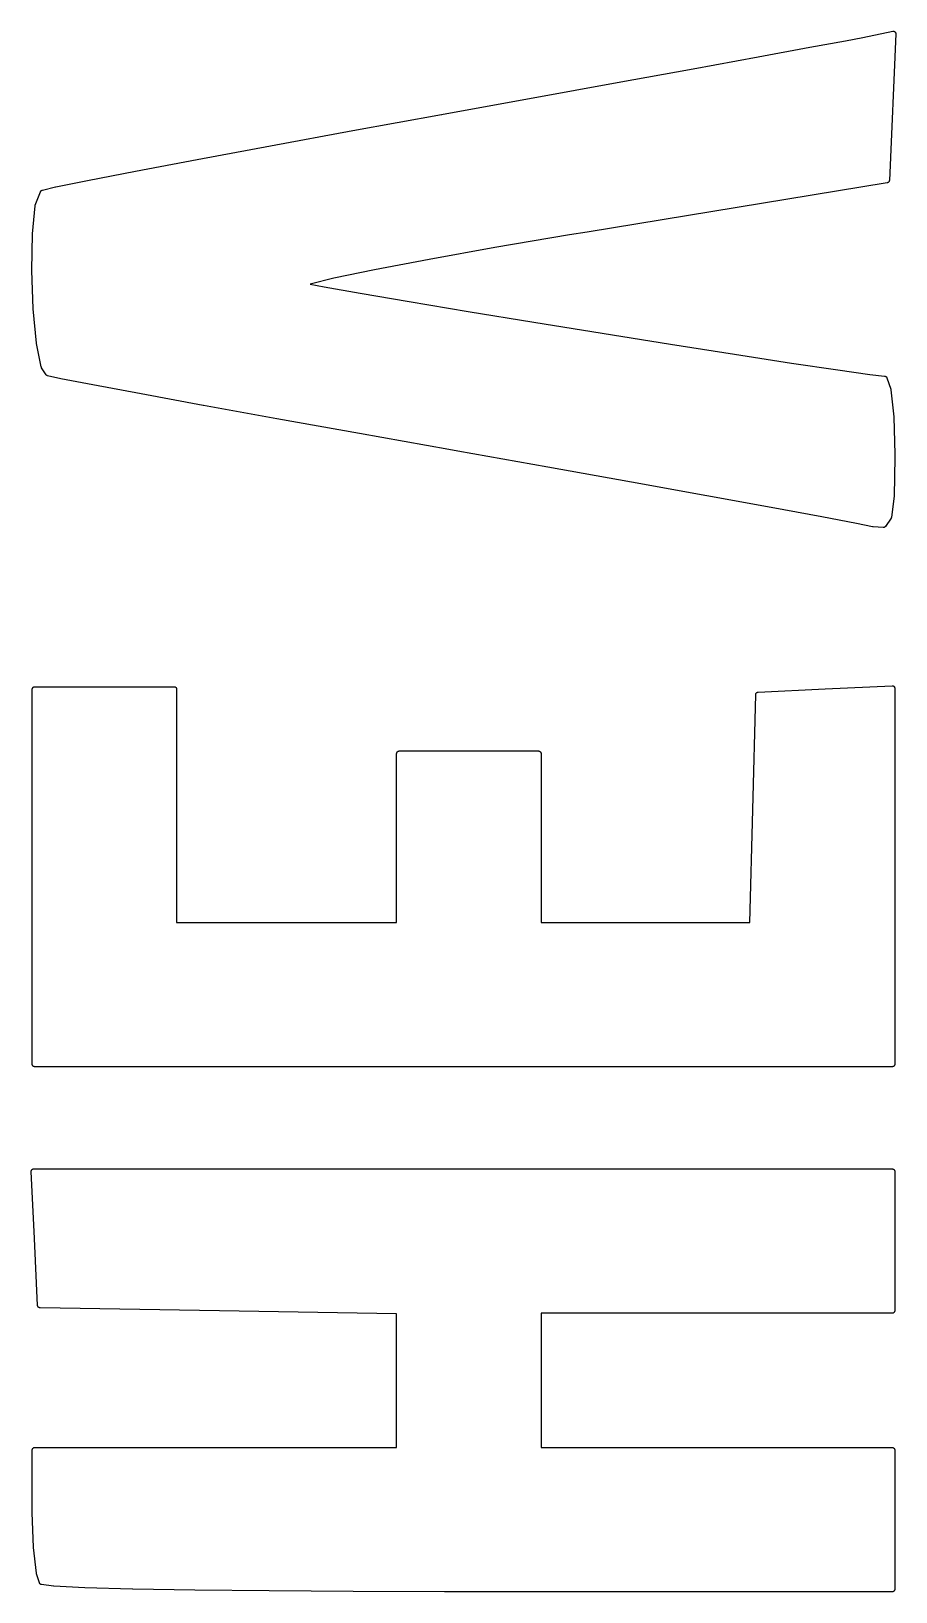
# Model space of a CAD drawing. Extents: x 6.3 to 49.3, y 9.3 to 45.7.
# Drawn here: x 38.663 to 40.371, y 26.304 to 29.387 of the extents above; entities that cross this region are included whole.
import ezdxf

# ---------------------------------------------------------------- set-up
doc = ezdxf.new("R2010")
doc.units = 0
doc.layers.add('BLACK', color=7, linetype='CONTINUOUS')

msp = doc.modelspace()

# ---------------------------------------------------------------- linework, layer by layer
at = {"layer": 'BLACK', "linetype": 'CONTINUOUS'}
for p, q in [((40.3055, 29.3744), (40.3647, 29.3865)), ((40.3707, 29.3814), (40.3581, 29.0919)), ((40.3647, 29.3865), (40.3647, 29.3866)), ((40.3647, 29.3866), (40.3649, 29.3866)), ((40.3649, 29.3866), (40.365, 29.3866)), ((40.365, 29.3866), (40.3653, 29.3866)), ((40.3653, 29.3866), (40.3657, 29.3866)), ((40.3657, 29.3866), (40.3658, 29.3866)), ((40.3658, 29.3866), (40.3659, 29.3866)), ((40.3659, 29.3866), (40.3663, 29.3866)), ((40.3663, 29.3866), (40.3667, 29.3865)), ((40.3667, 29.3865), (40.3668, 29.3865)), ((40.3668, 29.3865), (40.3669, 29.3865)), ((40.3669, 29.3865), (40.3672, 29.3864)), ((40.3672, 29.3864), (40.3676, 29.3863)), ((40.3676, 29.3863), (40.3677, 29.3862)), ((40.3677, 29.3862), (40.3678, 29.3862)), ((40.3678, 29.3862), (40.3681, 29.386)), ((40.3681, 29.386), (40.3685, 29.3858)), ((40.3685, 29.3858), (40.3686, 29.3857)), ((40.3686, 29.3857), (40.3687, 29.3857)), ((40.3687, 29.3857), (40.3689, 29.3854)), ((40.3689, 29.3854), (40.3692, 29.3852)), ((40.3692, 29.3852), (40.3693, 29.3851)), ((40.3693, 29.3851), (40.3694, 29.385)), ((40.3694, 29.385), (40.3696, 29.3847)), ((40.3696, 29.3847), (40.3699, 29.3844)), ((40.3699, 29.3844), (40.3699, 29.3843)), ((40.3699, 29.3843), (40.37, 29.3842)), ((40.37, 29.3842), (40.3701, 29.3839)), ((40.3701, 29.3839), (40.3703, 29.3835)), ((40.3703, 29.3835), (40.3703, 29.3834)), ((40.3703, 29.3834), (40.3704, 29.3833)), ((40.3704, 29.3833), (40.3705, 29.383)), ((40.3705, 29.383), (40.3706, 29.3826)), ((40.3706, 29.3826), (40.3706, 29.3825)), ((40.3706, 29.3825), (40.3706, 29.3824)), ((40.3706, 29.3824), (40.3706, 29.382)), ((40.3706, 29.382), (40.3707, 29.3816)), ((40.3707, 29.3816), (40.3707, 29.3815)), ((40.3707, 29.3815), (40.3707, 29.3814)), ((40.0991, 29.3361), (40.2011, 29.3548)), ((40.2011, 29.3548), (40.2012, 29.3549)), ((40.2012, 29.3549), (40.2716, 29.3679)), ((40.2012, 29.3549), (40.2012, 29.3549)), ((40.2716, 29.3679), (40.2717, 29.3679)), ((40.2717, 29.3679), (40.3055, 29.3744)), ((40.3055, 29.3744), (40.3055, 29.3744)), ((39.9706, 29.3126), (40.0991, 29.3361)), ((40.0991, 29.3361), (40.0991, 29.3361)), ((39.8206, 29.2853), (39.9705, 29.3126)), ((39.9705, 29.3126), (39.9706, 29.3126)), ((39.9706, 29.3126), (39.9706, 29.3126)), ((39.6543, 29.255), (39.8206, 29.2853)), ((39.8206, 29.2853), (39.8206, 29.2853)), ((39.4766, 29.2228), (39.6543, 29.255)), ((39.6543, 29.255), (39.6543, 29.255)), ((39.6543, 29.255), (39.6543, 29.255)), ((39.2983, 29.1903), (39.4738, 29.2223)), ((39.4738, 29.2223), (39.4738, 29.2223)), ((39.4738, 29.2223), (39.4738, 29.2223)), ((39.4738, 29.2223), (39.4738, 29.2223)), ((39.4738, 29.2223), (39.4739, 29.2223)), ((39.4739, 29.2223), (39.4766, 29.2228)), ((39.4739, 29.2223), (39.4739, 29.2223)), ((39.1358, 29.1604), (39.2982, 29.1903)), ((39.2982, 29.1903), (39.2982, 29.1903)), ((39.2982, 29.1903), (39.2982, 29.1903)), ((39.2982, 29.1903), (39.2982, 29.1903)), ((39.2982, 29.1903), (39.2983, 29.1903)), ((39.2983, 29.1903), (39.2983, 29.1903)), ((38.9912, 29.1334), (39.1358, 29.1604)), ((39.1358, 29.1604), (39.1358, 29.1604)), ((39.1358, 29.1604), (39.1358, 29.1604)), ((38.7744, 29.0918), (38.8691, 29.1102)), ((38.8691, 29.1102), (38.8692, 29.1103)), ((38.8692, 29.1103), (38.9912, 29.1334)), ((38.8692, 29.1103), (38.8692, 29.1103)), ((38.9912, 29.1334), (38.9912, 29.1334)), ((38.9912, 29.1334), (38.9912, 29.1334)), ((38.6833, 29.0717), (38.6834, 29.0718)), ((38.6834, 29.0718), (38.6837, 29.0719)), ((38.6837, 29.0719), (38.684, 29.0721)), ((38.684, 29.0721), (38.6843, 29.0723)), ((38.6843, 29.0723), (38.6843, 29.0723)), ((38.6843, 29.0723), (38.6844, 29.0723)), ((38.6844, 29.0723), (38.6848, 29.0725)), ((38.6844, 29.0723), (38.6844, 29.0723)), ((38.6848, 29.0725), (38.6852, 29.0726)), ((38.6852, 29.0726), (38.6853, 29.0726)), ((38.6853, 29.0727), (38.7114, 29.079)), ((38.6853, 29.0726), (38.6853, 29.0727)), ((38.7114, 29.079), (38.7115, 29.079)), ((38.7115, 29.079), (38.7115, 29.079)), ((38.7115, 29.079), (38.7116, 29.079)), ((38.7116, 29.079), (38.7744, 29.0918)), ((38.7744, 29.0918), (38.7744, 29.0918)), ((38.7744, 29.0918), (38.7744, 29.0918)), ((40.3539, 29.0872), (39.7612, 28.9898)), ((40.3543, 29.0873), (40.3539, 29.0872)), ((40.3548, 29.0874), (40.3543, 29.0873)), ((40.3552, 29.0876), (40.3548, 29.0874)), ((40.3548, 29.0874), (40.3548, 29.0874)), ((40.3548, 29.0874), (40.3548, 29.0874)), ((40.3556, 29.0878), (40.3552, 29.0876)), ((40.3557, 29.0879), (40.3556, 29.0878)), ((40.3561, 29.0882), (40.3557, 29.0879)), ((40.3557, 29.0879), (40.3557, 29.0879)), ((40.3564, 29.0884), (40.3561, 29.0882)), ((40.3565, 29.0885), (40.3564, 29.0884)), ((40.3564, 29.0884), (40.3564, 29.0884)), ((40.3568, 29.0888), (40.3565, 29.0885)), ((40.3571, 29.0891), (40.3568, 29.0888)), ((40.3573, 29.0895), (40.3571, 29.0892)), ((40.3571, 29.0892), (40.3571, 29.0892)), ((40.3571, 29.0892), (40.3571, 29.0891)), ((40.3576, 29.09), (40.3573, 29.0895)), ((40.3578, 29.0904), (40.3576, 29.09)), ((40.3576, 29.09), (40.3576, 29.09)), ((40.3576, 29.09), (40.3576, 29.09)), ((40.3579, 29.0909), (40.3578, 29.0904)), ((40.358, 29.0914), (40.3579, 29.091)), ((40.3579, 29.091), (40.3579, 29.0909)), ((40.3579, 29.0909), (40.3579, 29.0909)), ((40.3581, 29.0918), (40.358, 29.0914)), ((40.3581, 29.0919), (40.3581, 29.0918)), ((38.6656, 28.9864), (38.6711, 29.0417)), ((38.6711, 29.0421), (38.6712, 29.0424)), ((38.6711, 29.042), (38.6711, 29.0421)), ((38.6711, 29.0418), (38.6711, 29.042)), ((38.6711, 29.0417), (38.6711, 29.0418)), ((38.6712, 29.0424), (38.6713, 29.0428)), ((38.6713, 29.0429), (38.6714, 29.043)), ((38.6713, 29.0428), (38.6713, 29.0429)), ((38.6714, 29.043), (38.6816, 29.0695)), ((38.6816, 29.0695), (38.6817, 29.0698)), ((38.6816, 29.0695), (38.6816, 29.0695)), ((38.6817, 29.0698), (38.6819, 29.0701)), ((38.6819, 29.0701), (38.682, 29.0702)), ((38.682, 29.0704), (38.6823, 29.0707)), ((38.682, 29.0702), (38.682, 29.0704)), ((38.6823, 29.0707), (38.6824, 29.0709)), ((38.6824, 29.0709), (38.6825, 29.071)), ((38.6825, 29.071), (38.6827, 29.0712)), ((38.6827, 29.0712), (38.6829, 29.0714)), ((38.6829, 29.0714), (38.6831, 29.0716)), ((38.6831, 29.0716), (38.6833, 29.0717)), ((38.6644, 28.9142), (38.6655, 28.986)), ((38.6655, 28.9861), (38.6656, 28.9862)), ((38.6655, 28.986), (38.6655, 28.9861)), ((38.6656, 28.9862), (38.6656, 28.9864)), ((39.7264, 28.9841), (39.5791, 28.959)), ((39.7265, 28.9841), (39.7264, 28.9841)), ((39.7264, 28.9841), (39.7264, 28.9841)), ((39.7612, 28.9898), (39.7265, 28.9841)), ((39.7612, 28.9898), (39.7612, 28.9898)), ((39.7612, 28.9898), (39.7612, 28.9898)), ((39.5791, 28.959), (39.4491, 28.9358)), ((39.4491, 28.9358), (39.3414, 28.9154)), ((38.6644, 28.9141), (38.6644, 28.9142)), ((38.6644, 28.914), (38.6644, 28.9141)), ((38.6644, 28.9139), (38.6644, 28.914)), ((38.6671, 28.8381), (38.6644, 28.9139)), ((39.2609, 28.8986), (39.2139, 28.887)), ((39.2139, 28.887), (39.2419, 28.8815)), ((39.3414, 28.9154), (39.2609, 28.8986)), ((39.2419, 28.8815), (39.3126, 28.8689)), ((39.3126, 28.8689), (39.3127, 28.8689)), ((39.3127, 28.8689), (39.4097, 28.8524)), ((38.6671, 28.838), (38.6671, 28.8381)), ((38.6671, 28.8379), (38.6671, 28.838)), ((38.6672, 28.8379), (38.6671, 28.8379)), ((38.6735, 28.7705), (38.6672, 28.8379)), ((39.4097, 28.8524), (39.4097, 28.8524)), ((39.4097, 28.8524), (39.4098, 28.8524)), ((39.4098, 28.8524), (39.5263, 28.8331)), ((39.4098, 28.8524), (39.4098, 28.8524)), ((39.5263, 28.8331), (39.5264, 28.8331)), ((39.5264, 28.8331), (39.5264, 28.8331)), ((39.5264, 28.8331), (39.6556, 28.8119)), ((39.6556, 28.8119), (39.6556, 28.8119)), ((39.6556, 28.8119), (39.791, 28.79)), ((38.6736, 28.7702), (38.6735, 28.7705)), ((38.6736, 28.77), (38.6736, 28.7702)), ((38.6736, 28.7699), (38.6736, 28.77)), ((38.6832, 28.7234), (38.6736, 28.7699)), ((39.791, 28.79), (39.791, 28.79)), ((39.791, 28.79), (39.791, 28.79)), ((39.791, 28.79), (39.9255, 28.7686)), ((39.9255, 28.7686), (39.9255, 28.7686)), ((39.9255, 28.7686), (40.0524, 28.7486)), ((40.0524, 28.7486), (40.1649, 28.7311)), ((38.6833, 28.723), (38.6832, 28.7234)), ((38.6834, 28.7226), (38.6833, 28.723)), ((38.6834, 28.7225), (38.6834, 28.7226)), ((38.6835, 28.7224), (38.6834, 28.7225)), ((38.6837, 28.7221), (38.6835, 28.7224)), ((38.6838, 28.7217), (38.6837, 28.7221)), ((38.6839, 28.7217), (38.6838, 28.7217)), ((38.6926, 28.708), (38.6839, 28.7217)), ((38.6928, 28.7077), (38.6926, 28.708)), ((38.6931, 28.7073), (38.6928, 28.7077)), ((38.6932, 28.7073), (38.6931, 28.7073)), ((38.6935, 28.707), (38.6932, 28.7073)), ((38.6932, 28.7073), (38.6932, 28.7073)), ((38.6939, 28.7067), (38.6935, 28.707)), ((38.6939, 28.7066), (38.6939, 28.7067)), ((38.6943, 28.7064), (38.6939, 28.7066)), ((38.6939, 28.7066), (38.6939, 28.7066)), ((38.6947, 28.7062), (38.6943, 28.7064)), ((38.6948, 28.7061), (38.6947, 28.7062)), ((38.6947, 28.7062), (38.6947, 28.7062)), ((38.6952, 28.706), (38.6948, 28.7061)), ((38.6956, 28.7059), (38.6952, 28.706)), ((38.6957, 28.7058), (38.6956, 28.7059)), ((38.7219, 28.7001), (38.6957, 28.7058)), ((38.6957, 28.7058), (38.6957, 28.7058)), ((38.6957, 28.7058), (38.6957, 28.7058)), ((38.6957, 28.7058), (38.6957, 28.7058)), ((40.1649, 28.7311), (40.1649, 28.7311)), ((40.1649, 28.7311), (40.2563, 28.7174)), ((40.2563, 28.7174), (40.3196, 28.7084)), ((40.3196, 28.7084), (40.3483, 28.7052)), ((40.3483, 28.7052), (40.3484, 28.7052)), ((40.3484, 28.7052), (40.3486, 28.7052)), ((40.3486, 28.7052), (40.3488, 28.7052)), ((40.3488, 28.7052), (40.3496, 28.705)), ((40.3496, 28.705), (40.3496, 28.705)), ((40.3496, 28.705), (40.3498, 28.705)), ((40.3498, 28.705), (40.3499, 28.7049)), ((40.3499, 28.7049), (40.3502, 28.7048)), ((40.3502, 28.7048), (40.3506, 28.7047)), ((40.3506, 28.7047), (40.3507, 28.7046)), ((40.3507, 28.7046), (40.3508, 28.7046)), ((40.3508, 28.7046), (40.3511, 28.7044)), ((40.3511, 28.7044), (40.3514, 28.7042)), ((40.3514, 28.7042), (40.3515, 28.7041)), ((40.3515, 28.7041), (40.3516, 28.7041)), ((40.3516, 28.7041), (40.3519, 28.7038)), ((40.3519, 28.7038), (40.3522, 28.7036)), ((40.3522, 28.7036), (40.3522, 28.7035)), ((40.3522, 28.7035), (40.3523, 28.7034)), ((40.3523, 28.7034), (40.3525, 28.7031)), ((40.3525, 28.7031), (40.3528, 28.7028)), ((40.3528, 28.7028), (40.3528, 28.7027)), ((40.3528, 28.7027), (40.3529, 28.7026)), ((40.3529, 28.7026), (40.353, 28.7023)), ((40.353, 28.7023), (40.3532, 28.7019)), ((40.3532, 28.7019), (40.3532, 28.7018)), ((40.3532, 28.7018), (40.3533, 28.7017)), ((38.722, 28.7001), (38.7219, 28.7001)), ((38.7219, 28.7001), (38.7219, 28.7001)), ((38.7852, 28.6878), (38.722, 28.7001)), ((38.722, 28.7001), (38.722, 28.7001)), ((38.8805, 28.67), (38.7852, 28.6878)), ((38.7852, 28.6878), (38.7852, 28.6878)), ((38.7852, 28.6878), (38.7852, 28.6878)), ((40.3533, 28.7017), (40.3609, 28.6792)), ((40.3609, 28.6792), (40.361, 28.6791)), ((40.361, 28.6791), (40.361, 28.6791)), ((40.361, 28.6791), (40.361, 28.679)), ((40.361, 28.679), (40.3611, 28.6786)), ((40.3611, 28.6786), (40.3612, 28.6782)), ((40.3612, 28.6782), (40.3612, 28.6781)), ((40.3612, 28.6781), (40.3612, 28.6781)), ((40.3612, 28.6781), (40.3666, 28.6248)), ((39.0032, 28.6475), (38.8805, 28.67)), ((38.8805, 28.67), (38.8805, 28.67)), ((39.0033, 28.6475), (39.0032, 28.6475)), ((39.1486, 28.6211), (39.0033, 28.6475)), ((39.3118, 28.5918), (39.1486, 28.6211)), ((39.1486, 28.6211), (39.1486, 28.6211)), ((39.1486, 28.6211), (39.1486, 28.6211)), ((40.3666, 28.6248), (40.3666, 28.6247)), ((40.3666, 28.6247), (40.3666, 28.6246)), ((40.3666, 28.6246), (40.3666, 28.6244)), ((40.3666, 28.6244), (40.3687, 28.551)), ((39.3119, 28.5918), (39.3118, 28.5918)), ((39.3118, 28.5918), (39.3118, 28.5918)), ((39.4882, 28.5603), (39.3119, 28.5918)), ((39.3119, 28.5918), (39.3119, 28.5918)), ((39.3119, 28.5918), (39.3119, 28.5918)), ((39.3119, 28.5918), (39.3119, 28.5918)), ((39.4883, 28.5603), (39.4882, 28.5603)), ((39.4882, 28.5603), (39.4882, 28.5603)), ((39.5055, 28.5573), (39.4883, 28.5603)), ((39.6835, 28.5256), (39.5055, 28.5573)), ((39.5055, 28.5573), (39.5055, 28.5573)), ((40.3687, 28.551), (40.3687, 28.551)), ((40.3687, 28.551), (40.3687, 28.5509)), ((40.3687, 28.5509), (40.3687, 28.5509)), ((40.3687, 28.5509), (40.3687, 28.5443)), ((39.8491, 28.4959), (39.6835, 28.5256)), ((39.6835, 28.5256), (39.6835, 28.5256)), ((40.3687, 28.5442), (40.3673, 28.4689)), ((40.3687, 28.5443), (40.3687, 28.5442)), ((40.3687, 28.5442), (40.3687, 28.5442)), ((40.3687, 28.5442), (40.3687, 28.5442)), ((39.9977, 28.469), (39.8491, 28.4959)), ((39.8491, 28.4959), (39.8491, 28.4959)), ((39.8491, 28.4959), (39.8491, 28.4959)), ((39.9978, 28.469), (39.9977, 28.469)), ((39.9977, 28.469), (39.9977, 28.469)), ((40.1245, 28.4458), (39.9978, 28.469)), ((40.3673, 28.4684), (40.3621, 28.4267)), ((40.3673, 28.4689), (40.3673, 28.4688)), ((40.3673, 28.4688), (40.3673, 28.4686)), ((40.3673, 28.4686), (40.3673, 28.4684)), ((40.2244, 28.4273), (40.1245, 28.4458)), ((40.1245, 28.4458), (40.1245, 28.4458)), ((40.2245, 28.4273), (40.2244, 28.4273)), ((40.2928, 28.4143), (40.2245, 28.4273)), ((40.3613, 28.4244), (40.3501, 28.4083)), ((40.3614, 28.4246), (40.3613, 28.4244)), ((40.3615, 28.4248), (40.3614, 28.4246)), ((40.3616, 28.425), (40.3615, 28.4248)), ((40.3618, 28.4253), (40.3616, 28.425)), ((40.3619, 28.4257), (40.3618, 28.4255)), ((40.3618, 28.4255), (40.3618, 28.4253)), ((40.362, 28.4259), (40.3619, 28.4257)), ((40.3621, 28.4262), (40.362, 28.4259)), ((40.3621, 28.4267), (40.3621, 28.4266)), ((40.3621, 28.4266), (40.3621, 28.4264)), ((40.3621, 28.4264), (40.3621, 28.4262)), ((40.3246, 28.4077), (40.2928, 28.4143)), ((40.3253, 28.4075), (40.3246, 28.4077)), ((40.3263, 28.4073), (40.3253, 28.4075)), ((40.3253, 28.4075), (40.3253, 28.4075)), ((40.3457, 28.4061), (40.3263, 28.4073)), ((40.3263, 28.4073), (40.3263, 28.4073)), ((40.3263, 28.4073), (40.3263, 28.4073)), ((40.3263, 28.4073), (40.3263, 28.4073)), ((40.3263, 28.4073), (40.3263, 28.4073)), ((40.3458, 28.4061), (40.3457, 28.4061)), ((40.3459, 28.4061), (40.3458, 28.4061)), ((40.3463, 28.4061), (40.3459, 28.4061)), ((40.3467, 28.4061), (40.3463, 28.4061)), ((40.3468, 28.4062), (40.3467, 28.4061)), ((40.3472, 28.4063), (40.3468, 28.4062)), ((40.3468, 28.4062), (40.3468, 28.4062)), ((40.3476, 28.4064), (40.3472, 28.4063)), ((40.3477, 28.4064), (40.3476, 28.4064)), ((40.3478, 28.4064), (40.3477, 28.4064)), ((40.3481, 28.4066), (40.3478, 28.4064)), ((40.3485, 28.4068), (40.3481, 28.4066)), ((40.3486, 28.4068), (40.3485, 28.4068)), ((40.3487, 28.4069), (40.3486, 28.4068)), ((40.349, 28.4071), (40.3487, 28.4069)), ((40.3493, 28.4073), (40.349, 28.4071)), ((40.3494, 28.4074), (40.3493, 28.4073)), ((40.3497, 28.4078), (40.3494, 28.4075)), ((40.3494, 28.4075), (40.3494, 28.4074)), ((40.35, 28.4081), (40.3497, 28.4078)), ((40.3501, 28.4082), (40.35, 28.4081)), ((40.35, 28.4081), (40.35, 28.4081)), ((40.3501, 28.4083), (40.3501, 28.4082)), ((38.6653, 28.0867), (38.6654, 28.0872)), ((38.6653, 27.3458), (38.6653, 28.0867)), ((38.6654, 28.0877), (38.6656, 28.0882)), ((38.6654, 28.0872), (38.6654, 28.0877)), ((38.6654, 28.0877), (38.6654, 28.0877)), ((38.6654, 28.0877), (38.6654, 28.0877)), ((38.6656, 28.0882), (38.6657, 28.0886)), ((38.6657, 28.0886), (38.666, 28.0891)), ((38.6657, 28.0886), (38.6657, 28.0886)), ((38.6657, 28.0886), (38.6657, 28.0886)), ((38.666, 28.0891), (38.6662, 28.0895)), ((38.6662, 28.0895), (38.6665, 28.0899)), ((38.6662, 28.0895), (38.6662, 28.0895)), ((38.6662, 28.0895), (38.6662, 28.0895)), ((38.6665, 28.0899), (38.6668, 28.0902)), ((38.6668, 28.0902), (38.6672, 28.0905)), ((38.6668, 28.0902), (38.6668, 28.0902)), ((38.6668, 28.0902), (38.6668, 28.0902)), ((38.6672, 28.0905), (38.6676, 28.0908)), ((38.6676, 28.0909), (38.668, 28.0911)), ((38.6676, 28.0908), (38.6676, 28.0909)), ((38.6676, 28.0908), (38.6676, 28.0908)), ((38.668, 28.0911), (38.6684, 28.0913)), ((38.6684, 28.0913), (38.6684, 28.0913)), ((38.6684, 28.0913), (38.6685, 28.0913)), ((38.6685, 28.0913), (38.6689, 28.0914)), ((38.6689, 28.0914), (38.6694, 28.0916)), ((38.6694, 28.0916), (38.6694, 28.0916)), ((38.6694, 28.0916), (38.6694, 28.0916)), ((38.6694, 28.0916), (38.6698, 28.0916)), ((38.6698, 28.0916), (38.6703, 28.0917)), ((38.6703, 28.0917), (38.9456, 28.0917)), ((38.9456, 28.0917), (38.9461, 28.0916)), ((38.9461, 28.0916), (38.9465, 28.0916)), ((38.9465, 28.0916), (38.9465, 28.0916)), ((38.9465, 28.0916), (38.9465, 28.0916)), ((38.9465, 28.0916), (38.9471, 28.0914)), ((38.9471, 28.0914), (38.9474, 28.0913)), ((38.9474, 28.0913), (38.9475, 28.0913)), ((38.9475, 28.0913), (38.9475, 28.0913)), ((38.9475, 28.0913), (38.948, 28.091)), ((38.948, 28.091), (38.9483, 28.0908)), ((38.9483, 28.0908), (38.9483, 28.0908)), ((38.9483, 28.0908), (38.9483, 28.0908)), ((38.9483, 28.0908), (38.9487, 28.0905)), ((38.9487, 28.0905), (38.949, 28.0902)), ((38.949, 28.0902), (38.9491, 28.0902)), ((38.9491, 28.0902), (38.9491, 28.0902)), ((38.9491, 28.0902), (38.9493, 28.0899)), ((38.9493, 28.0899), (38.9497, 28.0894)), ((38.9497, 28.0894), (38.9497, 28.0894)), ((38.9497, 28.0894), (38.9497, 28.0894)), ((38.9497, 28.0894), (38.9499, 28.089)), ((38.9499, 28.089), (38.9501, 28.0886)), ((38.9501, 28.0886), (38.9501, 28.0886)), ((38.9501, 28.0886), (38.9501, 28.0885)), ((38.9501, 28.0885), (38.9503, 28.0881)), ((38.9503, 28.0881), (38.9504, 28.0876)), ((38.9504, 28.0876), (38.9504, 28.0876)), ((38.9504, 28.0876), (38.9504, 28.0876)), ((38.9504, 28.0876), (38.9504, 28.0872)), ((38.9504, 28.0872), (38.9505, 28.0867)), ((38.9505, 28.0867), (38.9505, 27.626)), ((40.0988, 28.0811), (40.2311, 28.0874)), ((40.2311, 28.0874), (40.2312, 28.0874)), ((40.2312, 28.0874), (40.3634, 28.0937)), ((40.2312, 28.0874), (40.2312, 28.0874)), ((40.3634, 28.0937), (40.3635, 28.0937)), ((40.3635, 28.0937), (40.3636, 28.0937)), ((40.3636, 28.0937), (40.3637, 28.0937)), ((40.3637, 28.0937), (40.3641, 28.0936)), ((40.3641, 28.0936), (40.3645, 28.0936)), ((40.3645, 28.0936), (40.3646, 28.0936)), ((40.3646, 28.0936), (40.3647, 28.0936)), ((40.3647, 28.0936), (40.365, 28.0935)), ((40.365, 28.0935), (40.3654, 28.0934)), ((40.3654, 28.0934), (40.3655, 28.0933)), ((40.3655, 28.0933), (40.3656, 28.0933)), ((40.3656, 28.0933), (40.3659, 28.0931)), ((40.3659, 28.0931), (40.3663, 28.0929)), ((40.3663, 28.0929), (40.3664, 28.0929)), ((40.3664, 28.0929), (40.3665, 28.0928)), ((40.3665, 28.0928), (40.3668, 28.0926)), ((40.3668, 28.0926), (40.3671, 28.0924)), ((40.3671, 28.0924), (40.3671, 28.0923)), ((40.3671, 28.0923), (40.3672, 28.0922)), ((40.3672, 28.0922), (40.3675, 28.0919)), ((40.3675, 28.0919), (40.3677, 28.0916)), ((40.3677, 28.0916), (40.3678, 28.0915)), ((40.3678, 28.0915), (40.3678, 28.0915)), ((40.3678, 28.0915), (40.368, 28.0911)), ((40.368, 28.0911), (40.3682, 28.0908)), ((40.3682, 28.0908), (40.3682, 28.0907)), ((40.3682, 28.0907), (40.3683, 28.0906)), ((40.3683, 28.0906), (40.3684, 28.0902)), ((40.3684, 28.0902), (40.3685, 28.0899)), ((40.3685, 28.0899), (40.3685, 28.0898)), ((40.3685, 28.0898), (40.3686, 28.0897)), ((40.3686, 28.0897), (40.3686, 28.0893)), ((40.3686, 28.0893), (40.3687, 28.0889)), ((40.3687, 28.0889), (40.3687, 28.0888)), ((40.3687, 28.0888), (40.3687, 28.0887)), ((40.3687, 28.0887), (40.3687, 27.3458)), ((40.0881, 27.8487), (40.0941, 28.0762)), ((40.0941, 28.0769), (40.0942, 28.077)), ((40.0941, 28.0766), (40.0941, 28.0769)), ((40.0941, 28.0763), (40.0941, 28.0766)), ((40.0941, 28.0762), (40.0941, 28.0763)), ((40.0942, 28.0773), (40.0943, 28.0775)), ((40.0942, 28.077), (40.0942, 28.0773)), ((40.0943, 28.0775), (40.0944, 28.0778)), ((40.0944, 28.0778), (40.0945, 28.078)), ((40.0945, 28.0782), (40.0947, 28.0784)), ((40.0945, 28.078), (40.0945, 28.0782)), ((40.0947, 28.0784), (40.0948, 28.0787)), ((40.0948, 28.0787), (40.0949, 28.0788)), ((40.0949, 28.0788), (40.095, 28.079)), ((40.095, 28.079), (40.0952, 28.0792)), ((40.0952, 28.0792), (40.0954, 28.0795)), ((40.0954, 28.0795), (40.0955, 28.0796)), ((40.0955, 28.0796), (40.0957, 28.0797)), ((40.0957, 28.0797), (40.0959, 28.0799)), ((40.0959, 28.0799), (40.0961, 28.0801)), ((40.0961, 28.0801), (40.0963, 28.0802)), ((40.0963, 28.0802), (40.0965, 28.0803)), ((40.0965, 28.0803), (40.0967, 28.0805)), ((40.0967, 28.0805), (40.097, 28.0806)), ((40.097, 28.0806), (40.0971, 28.0807)), ((40.0971, 28.0807), (40.0973, 28.0808)), ((40.0973, 28.0808), (40.0976, 28.0808)), ((40.0976, 28.0808), (40.0979, 28.0809)), ((40.0979, 28.0809), (40.0981, 28.081)), ((40.0981, 28.081), (40.0983, 28.081)), ((40.0983, 28.081), (40.0986, 28.081)), ((40.0986, 28.081), (40.0988, 28.0811)), ((39.3854, 27.9616), (39.3857, 27.9621)), ((39.3857, 27.9621), (39.3859, 27.9625)), ((39.3859, 27.9625), (39.3862, 27.9629)), ((39.3859, 27.9625), (39.3859, 27.9625)), ((39.3859, 27.9625), (39.3859, 27.9625)), ((39.3862, 27.9629), (39.3865, 27.9632)), ((39.3865, 27.9632), (39.3868, 27.9635)), ((39.3865, 27.9632), (39.3865, 27.9632)), ((39.3865, 27.9632), (39.3865, 27.9632)), ((39.3868, 27.9635), (39.3872, 27.9638)), ((39.3872, 27.9638), (39.3873, 27.9639)), ((39.3872, 27.9638), (39.3872, 27.9638)), ((39.3873, 27.9639), (39.3877, 27.9641)), ((39.3877, 27.9641), (39.3881, 27.9643)), ((39.3881, 27.9643), (39.3885, 27.9644)), ((39.3881, 27.9643), (39.3881, 27.9643)), ((39.3881, 27.9643), (39.3881, 27.9643)), ((39.3885, 27.9644), (39.389, 27.9646)), ((39.389, 27.9646), (39.389, 27.9646)), ((39.389, 27.9646), (39.3891, 27.9646)), ((39.3891, 27.9646), (39.3895, 27.9646)), ((39.3895, 27.9646), (39.39, 27.9647)), ((39.39, 27.9647), (39.6652, 27.9647)), ((39.6652, 27.9647), (39.6657, 27.9646)), ((39.6657, 27.9646), (39.6662, 27.9646)), ((39.6662, 27.9646), (39.6662, 27.9646)), ((39.6662, 27.9646), (39.6662, 27.9646)), ((39.6662, 27.9646), (39.6667, 27.9644)), ((39.6667, 27.9644), (39.6671, 27.9643)), ((39.6671, 27.9643), (39.6671, 27.9643)), ((39.6671, 27.9643), (39.6671, 27.9643)), ((39.6671, 27.9643), (39.6676, 27.964)), ((39.6676, 27.964), (39.668, 27.9638)), ((39.668, 27.9638), (39.668, 27.9638)), ((39.668, 27.9638), (39.668, 27.9638)), ((39.668, 27.9638), (39.6684, 27.9635)), ((39.6684, 27.9635), (39.6687, 27.9632)), ((39.6687, 27.9632), (39.6687, 27.9632)), ((39.6687, 27.9632), (39.6687, 27.9632)), ((39.6687, 27.9632), (39.669, 27.9628)), ((39.669, 27.9628), (39.6693, 27.9624)), ((39.6693, 27.9624), (39.6693, 27.9624)), ((39.6693, 27.9624), (39.6694, 27.9624)), ((39.6694, 27.9624), (39.6696, 27.962)), ((39.6696, 27.962), (39.6698, 27.9616)), ((39.385, 27.9597), (39.3851, 27.9602)), ((39.385, 27.626), (39.385, 27.9597)), ((39.3851, 27.9607), (39.3853, 27.9612)), ((39.3851, 27.9602), (39.3851, 27.9607)), ((39.3851, 27.9607), (39.3851, 27.9607)), ((39.3851, 27.9607), (39.3851, 27.9607)), ((39.3853, 27.9612), (39.3854, 27.9616)), ((39.3854, 27.9616), (39.3854, 27.9616)), ((39.3854, 27.9616), (39.3854, 27.9616)), ((39.6698, 27.9616), (39.6698, 27.9616)), ((39.6698, 27.9616), (39.6698, 27.9615)), ((39.6698, 27.9615), (39.6699, 27.9611)), ((39.6699, 27.9611), (39.6701, 27.9606)), ((39.6701, 27.9606), (39.6701, 27.9606)), ((39.6701, 27.9606), (39.6701, 27.9606)), ((39.6701, 27.9606), (39.6701, 27.9602)), ((39.6701, 27.9602), (39.6702, 27.9597)), ((39.6702, 27.9597), (39.6702, 27.626)), ((40.0822, 27.626), (40.0881, 27.8487)), ((40.0881, 27.8487), (40.0881, 27.8487)), ((38.9505, 27.626), (39.385, 27.626)), ((39.6702, 27.626), (40.0822, 27.626)), ((38.6654, 27.3453), (38.6653, 27.3458)), ((40.3687, 27.3458), (40.3686, 27.3453)), ((38.6654, 27.3449), (38.6654, 27.3453)), ((38.6656, 27.3444), (38.6654, 27.3449)), ((38.6654, 27.3449), (38.6654, 27.3449)), ((38.6654, 27.3449), (38.6654, 27.3449)), ((38.6657, 27.344), (38.6656, 27.3444)), ((38.6657, 27.3439), (38.6657, 27.344)), ((38.6659, 27.3435), (38.6657, 27.3439)), ((38.6657, 27.3439), (38.6657, 27.3439)), ((38.6661, 27.3431), (38.6659, 27.3435)), ((38.6662, 27.3431), (38.6661, 27.3431)), ((38.6665, 27.3427), (38.6662, 27.3431)), ((38.6662, 27.3431), (38.6662, 27.3431)), ((38.6668, 27.3423), (38.6665, 27.3427)), ((38.6671, 27.342), (38.6668, 27.3423)), ((38.6668, 27.3423), (38.6668, 27.3423)), ((38.6668, 27.3423), (38.6668, 27.3423)), ((38.6675, 27.3417), (38.6671, 27.342)), ((38.6679, 27.3415), (38.6675, 27.3417)), ((38.6675, 27.3417), (38.6675, 27.3417)), ((38.6675, 27.3417), (38.6675, 27.3417)), ((38.6684, 27.3412), (38.6679, 27.3415)), ((38.6688, 27.3411), (38.6684, 27.3412)), ((38.6684, 27.3412), (38.6684, 27.3412)), ((38.6684, 27.3412), (38.6684, 27.3412)), ((38.6693, 27.3409), (38.6688, 27.3411)), ((38.6698, 27.3409), (38.6693, 27.3409)), ((38.6693, 27.3409), (38.6693, 27.3409)), ((38.6693, 27.3409), (38.6693, 27.3409)), ((38.6703, 27.3408), (38.6698, 27.3409)), ((40.3637, 27.3408), (38.6703, 27.3408)), ((40.3642, 27.3409), (40.3637, 27.3408)), ((40.3646, 27.3409), (40.3642, 27.3409)), ((40.3651, 27.3411), (40.3646, 27.3409)), ((40.3646, 27.3409), (40.3646, 27.3409)), ((40.3646, 27.3409), (40.3646, 27.3409)), ((40.3655, 27.3412), (40.3651, 27.3411)), ((40.3656, 27.3412), (40.3655, 27.3412)), ((40.366, 27.3414), (40.3656, 27.3412)), ((40.3656, 27.3412), (40.3656, 27.3412)), ((40.3664, 27.3416), (40.366, 27.3414)), ((40.3668, 27.342), (40.3664, 27.3417)), ((40.3664, 27.3417), (40.3664, 27.3417)), ((40.3664, 27.3417), (40.3664, 27.3416)), ((40.3672, 27.3423), (40.3668, 27.342)), ((40.3675, 27.3426), (40.3672, 27.3423)), ((40.3672, 27.3423), (40.3672, 27.3423)), ((40.3672, 27.3423), (40.3672, 27.3423)), ((40.3678, 27.343), (40.3675, 27.3426)), ((40.368, 27.3434), (40.3678, 27.343)), ((40.3678, 27.343), (40.3678, 27.343)), ((40.3678, 27.343), (40.3678, 27.343)), ((40.3683, 27.3439), (40.368, 27.3434)), ((40.3684, 27.3443), (40.3683, 27.3439)), ((40.3683, 27.3439), (40.3683, 27.3439)), ((40.3683, 27.3439), (40.3683, 27.3439)), ((40.3686, 27.3448), (40.3684, 27.3443)), ((40.3686, 27.3453), (40.3686, 27.3448)), ((40.3686, 27.3448), (40.3686, 27.3448)), ((40.3686, 27.3448), (40.3686, 27.3448)), ((38.6633, 27.1342), (38.6634, 27.1346)), ((38.6633, 27.1341), (38.6633, 27.1342)), ((38.6633, 27.134), (38.6633, 27.1341)), ((38.6633, 27.1339), (38.6633, 27.134)), ((38.6696, 27.0017), (38.6633, 27.1339)), ((38.6634, 27.1352), (38.6635, 27.1355)), ((38.6634, 27.1351), (38.6634, 27.1352)), ((38.6634, 27.135), (38.6634, 27.1351)), ((38.6634, 27.1346), (38.6634, 27.135)), ((38.6635, 27.1355), (38.6636, 27.1359)), ((38.6636, 27.1359), (38.6637, 27.136)), ((38.6637, 27.1361), (38.6639, 27.1364)), ((38.6637, 27.136), (38.6637, 27.1361)), ((38.6639, 27.1364), (38.6641, 27.1368)), ((38.6641, 27.1369), (38.6642, 27.137)), ((38.6641, 27.1368), (38.6641, 27.1369)), ((38.6642, 27.137), (38.6644, 27.1373)), ((38.6644, 27.1373), (38.6646, 27.1376)), ((38.6646, 27.1376), (38.6647, 27.1376)), ((38.6647, 27.1376), (38.6648, 27.1377)), ((38.6648, 27.1377), (38.6651, 27.138)), ((38.6651, 27.138), (38.6654, 27.1382)), ((38.6654, 27.1382), (38.6655, 27.1383)), ((38.6655, 27.1383), (38.6659, 27.1385)), ((38.6655, 27.1383), (38.6655, 27.1383)), ((38.6659, 27.1385), (38.6662, 27.1387)), ((38.6662, 27.1387), (38.6663, 27.1387)), ((38.6663, 27.1387), (38.6664, 27.1388)), ((38.6664, 27.1388), (38.6668, 27.1389)), ((38.6668, 27.1389), (38.6671, 27.139)), ((38.6671, 27.139), (38.6672, 27.139)), ((38.6672, 27.139), (38.6673, 27.1391)), ((38.6673, 27.1391), (38.6677, 27.1391)), ((38.6677, 27.1391), (38.6681, 27.1392)), ((38.6681, 27.1392), (38.6682, 27.1392)), ((38.6682, 27.1392), (38.6683, 27.1392)), ((38.6683, 27.1392), (40.3637, 27.1392)), ((40.3637, 27.1392), (40.3642, 27.1391)), ((40.3642, 27.1391), (40.3647, 27.1391)), ((40.3647, 27.1391), (40.3647, 27.1391)), ((40.3647, 27.1391), (40.3647, 27.1391)), ((40.3647, 27.1391), (40.3652, 27.1389)), ((40.3652, 27.1389), (40.3656, 27.1388)), ((40.3656, 27.1388), (40.3656, 27.1388)), ((40.3656, 27.1388), (40.3656, 27.1388)), ((40.3656, 27.1388), (40.3661, 27.1385)), ((40.3661, 27.1385), (40.3665, 27.1383)), ((40.3665, 27.1383), (40.3665, 27.1383)), ((40.3665, 27.1383), (40.3665, 27.1383)), ((40.3665, 27.1383), (40.3669, 27.138)), ((40.3669, 27.138), (40.3672, 27.1377)), ((40.3672, 27.1377), (40.3672, 27.1377)), ((40.3672, 27.1377), (40.3672, 27.1377)), ((40.3672, 27.1377), (40.3675, 27.1373)), ((40.3675, 27.1373), (40.3678, 27.1369)), ((40.3678, 27.1369), (40.3678, 27.1369)), ((40.3678, 27.1369), (40.3678, 27.1369)), ((40.3678, 27.1369), (40.3681, 27.1365)), ((40.3681, 27.1365), (40.3683, 27.1361)), ((40.3683, 27.1361), (40.3683, 27.1361)), ((40.3683, 27.1361), (40.3683, 27.136)), ((40.3683, 27.136), (40.3684, 27.1356)), ((40.3684, 27.1356), (40.3686, 27.1351)), ((40.3686, 27.1351), (40.3686, 27.1351)), ((40.3686, 27.1351), (40.3686, 27.1351)), ((40.3686, 27.1351), (40.3686, 27.1347)), ((40.3686, 27.1347), (40.3687, 27.1342)), ((40.3687, 27.1342), (40.3687, 26.8589)), ((38.6696, 27.0016), (38.6696, 27.0017)), ((38.6696, 27.0017), (38.6696, 27.0017)), ((38.6759, 26.8693), (38.6696, 27.0016)), ((38.676, 26.869), (38.6759, 26.8693)), ((38.676, 26.8687), (38.676, 26.869)), ((38.676, 26.8686), (38.676, 26.8687)), ((38.6761, 26.8684), (38.676, 26.8686)), ((38.6762, 26.8681), (38.6761, 26.8684)), ((38.6762, 26.8678), (38.6762, 26.8681)), ((38.6763, 26.8676), (38.6762, 26.8678)), ((38.6764, 26.8675), (38.6763, 26.8676)), ((38.6765, 26.8672), (38.6764, 26.8675)), ((38.6767, 26.8669), (38.6765, 26.8672)), ((38.6768, 26.8668), (38.6767, 26.8669)), ((38.6769, 26.8666), (38.6768, 26.8668)), ((38.6771, 26.8664), (38.6769, 26.8666)), ((38.6773, 26.8661), (38.6771, 26.8664)), ((38.6774, 26.866), (38.6773, 26.8661)), ((38.6775, 26.8659), (38.6774, 26.866)), ((38.6778, 26.8657), (38.6775, 26.8659)), ((38.678, 26.8655), (38.6778, 26.8657)), ((38.6782, 26.8654), (38.678, 26.8655)), ((38.6783, 26.8653), (38.6782, 26.8654)), ((38.6786, 26.8652), (38.6783, 26.8653)), ((38.6789, 26.865), (38.6786, 26.8652)), ((38.679, 26.865), (38.6789, 26.865)), ((38.6792, 26.8649), (38.679, 26.865)), ((38.6795, 26.8648), (38.6792, 26.8649)), ((38.6798, 26.8647), (38.6795, 26.8648)), ((38.68, 26.8647), (38.6798, 26.8647)), ((38.6801, 26.8646), (38.68, 26.8647)), ((38.6805, 26.8646), (38.6801, 26.8646)), ((38.6808, 26.8646), (38.6805, 26.8646)), ((39.0353, 26.8588), (38.6808, 26.8646)), ((38.6808, 26.8646), (38.6808, 26.8646)), ((39.0354, 26.8588), (39.0353, 26.8588)), ((39.0353, 26.8588), (39.0353, 26.8588)), ((39.385, 26.8531), (39.0354, 26.8588)), ((39.385, 26.5888), (39.385, 26.8531)), ((40.3637, 26.854), (39.6702, 26.854)), ((39.6702, 26.854), (39.6702, 26.5888)), ((40.3642, 26.854), (40.3637, 26.854)), ((40.3646, 26.8541), (40.3642, 26.854)), ((40.3651, 26.8542), (40.3646, 26.8541)), ((40.3646, 26.8541), (40.3646, 26.8541)), ((40.3646, 26.8541), (40.3646, 26.8541)), ((40.3655, 26.8544), (40.3651, 26.8542)), ((40.3656, 26.8544), (40.3655, 26.8544)), ((40.366, 26.8546), (40.3656, 26.8544)), ((40.3656, 26.8544), (40.3656, 26.8544)), ((40.3664, 26.8548), (40.366, 26.8546)), ((40.3668, 26.8552), (40.3664, 26.8548)), ((40.3664, 26.8548), (40.3664, 26.8548)), ((40.3664, 26.8548), (40.3664, 26.8548)), ((40.3672, 26.8554), (40.3668, 26.8552)), ((40.3675, 26.8558), (40.3672, 26.8555)), ((40.3672, 26.8555), (40.3672, 26.8554)), ((40.3672, 26.8554), (40.3672, 26.8554)), ((40.3678, 26.8562), (40.3675, 26.8558)), ((40.368, 26.8565), (40.3678, 26.8562)), ((40.3678, 26.8562), (40.3678, 26.8562)), ((40.3678, 26.8562), (40.3678, 26.8562)), ((40.3683, 26.857), (40.368, 26.8565)), ((40.3684, 26.8575), (40.3683, 26.8571)), ((40.3683, 26.8571), (40.3683, 26.857)), ((40.3683, 26.857), (40.3683, 26.857)), ((40.3686, 26.858), (40.3684, 26.8575)), ((40.3687, 26.8589), (40.3686, 26.8585)), ((40.3686, 26.8585), (40.3686, 26.858)), ((40.3686, 26.858), (40.3686, 26.858)), ((40.3686, 26.858), (40.3686, 26.858)), ((38.6653, 26.5839), (38.6654, 26.5844)), ((38.6653, 26.4604), (38.6653, 26.5839)), ((38.6654, 26.5849), (38.6656, 26.5854)), ((38.6654, 26.5848), (38.6654, 26.5849)), ((38.6654, 26.5849), (38.6654, 26.5849)), ((38.6654, 26.5844), (38.6654, 26.5848)), ((38.6656, 26.5854), (38.6657, 26.5858)), ((38.6657, 26.5858), (38.666, 26.5863)), ((38.6657, 26.5858), (38.6657, 26.5858)), ((38.6657, 26.5858), (38.6657, 26.5858)), ((38.666, 26.5863), (38.6662, 26.5866)), ((38.6662, 26.5867), (38.6665, 26.587)), ((38.6662, 26.5866), (38.6662, 26.5867)), ((38.6662, 26.5866), (38.6662, 26.5866)), ((38.6665, 26.587), (38.6668, 26.5874)), ((38.6668, 26.5874), (38.6672, 26.5877)), ((38.6668, 26.5874), (38.6668, 26.5874)), ((38.6668, 26.5874), (38.6668, 26.5874)), ((38.6672, 26.5877), (38.6676, 26.588)), ((38.6676, 26.588), (38.668, 26.5882)), ((38.6676, 26.588), (38.6676, 26.588)), ((38.6676, 26.588), (38.6676, 26.588)), ((38.668, 26.5882), (38.6684, 26.5885)), ((38.6684, 26.5885), (38.6684, 26.5885)), ((38.6684, 26.5885), (38.6685, 26.5885)), ((38.6685, 26.5885), (38.6689, 26.5886)), ((38.6689, 26.5886), (38.6694, 26.5887)), ((38.6694, 26.5887), (38.6698, 26.5888)), ((38.6694, 26.5887), (38.6694, 26.5887)), ((38.6694, 26.5887), (38.6694, 26.5887)), ((38.6698, 26.5888), (38.6703, 26.5888)), ((38.6703, 26.5888), (39.385, 26.5888)), ((39.6702, 26.5888), (40.3637, 26.5888)), ((40.3637, 26.5888), (40.3642, 26.5888)), ((40.3642, 26.5888), (40.3647, 26.5887)), ((40.3647, 26.5887), (40.3647, 26.5887)), ((40.3647, 26.5887), (40.3647, 26.5887)), ((40.3647, 26.5887), (40.3652, 26.5886)), ((40.3652, 26.5886), (40.3656, 26.5884)), ((40.3656, 26.5884), (40.3656, 26.5884)), ((40.3656, 26.5884), (40.3656, 26.5884)), ((40.3656, 26.5884), (40.3661, 26.5882)), ((40.3661, 26.5882), (40.3665, 26.588)), ((40.3665, 26.588), (40.3665, 26.588)), ((40.3665, 26.588), (40.3665, 26.588)), ((40.3665, 26.588), (40.3669, 26.5877)), ((40.3669, 26.5877), (40.3672, 26.5874)), ((40.3672, 26.5874), (40.3672, 26.5873)), ((40.3672, 26.5873), (40.3672, 26.5873)), ((40.3672, 26.5873), (40.3675, 26.587)), ((40.3675, 26.587), (40.3678, 26.5866)), ((40.3678, 26.5866), (40.3678, 26.5866)), ((40.3678, 26.5866), (40.3678, 26.5866)), ((40.3678, 26.5866), (40.3681, 26.5862)), ((40.3681, 26.5862), (40.3683, 26.5857)), ((40.3683, 26.5857), (40.3683, 26.5857)), ((40.3683, 26.5857), (40.3683, 26.5857)), ((40.3683, 26.5857), (40.3684, 26.5853)), ((40.3684, 26.5853), (40.3686, 26.5848)), ((40.3686, 26.5848), (40.3686, 26.5848)), ((40.3686, 26.5848), (40.3686, 26.5848)), ((40.3686, 26.5848), (40.3686, 26.5843)), ((40.3686, 26.5843), (40.3687, 26.5838)), ((40.3687, 26.5838), (40.3687, 26.3086)), ((38.6653, 26.4603), (38.6653, 26.4604)), ((38.6653, 26.4602), (38.6653, 26.4603)), ((38.6653, 26.4603), (38.6653, 26.4603)), ((38.6676, 26.3913), (38.6653, 26.4602)), ((38.6676, 26.3911), (38.6676, 26.3913)), ((38.6676, 26.3909), (38.6676, 26.3911)), ((38.6734, 26.3402), (38.6676, 26.3909)), ((38.6676, 26.3909), (38.6676, 26.3909)), ((38.6736, 26.3393), (38.6734, 26.3402)), ((38.6734, 26.3402), (38.6734, 26.3402)), ((38.6737, 26.3392), (38.6736, 26.3393)), ((38.6797, 26.3212), (38.6737, 26.3392)), ((38.6798, 26.3209), (38.6797, 26.3212)), ((38.6799, 26.3206), (38.6798, 26.3209)), ((38.68, 26.3205), (38.6799, 26.3206)), ((38.6801, 26.3203), (38.68, 26.3205)), ((38.6803, 26.32), (38.6801, 26.3203)), ((38.6804, 26.3198), (38.6803, 26.32)), ((38.6806, 26.3196), (38.6804, 26.3198)), ((38.6807, 26.3195), (38.6806, 26.3196)), ((38.6809, 26.3193), (38.6807, 26.3195)), ((38.6811, 26.3191), (38.6809, 26.3193)), ((38.6812, 26.319), (38.6811, 26.3191)), ((38.6814, 26.3188), (38.6812, 26.319)), ((38.6816, 26.3187), (38.6814, 26.3188)), ((38.6819, 26.3185), (38.6816, 26.3187)), ((38.682, 26.3184), (38.6819, 26.3185)), ((38.6822, 26.3183), (38.682, 26.3184)), ((38.6825, 26.3182), (38.6822, 26.3183)), ((38.6828, 26.3181), (38.6825, 26.3182)), ((38.6829, 26.318), (38.6828, 26.3181)), ((38.6831, 26.318), (38.6829, 26.318)), ((38.6834, 26.3179), (38.6831, 26.318)), ((38.6837, 26.3178), (38.6834, 26.3179)), ((38.6838, 26.3178), (38.6837, 26.3178)), ((38.7074, 26.3147), (38.6838, 26.3178)), ((38.7076, 26.3147), (38.7074, 26.3147)), ((38.7077, 26.3147), (38.7076, 26.3147)), ((38.7078, 26.3147), (38.7077, 26.3147)), ((38.7691, 26.3118), (38.7078, 26.3147)), ((38.7692, 26.3118), (38.7691, 26.3118)), ((38.7691, 26.3118), (38.7691, 26.3118)), ((38.7691, 26.3118), (38.7691, 26.3118)), ((38.8636, 26.3092), (38.7692, 26.3118)), ((38.8637, 26.3092), (38.8636, 26.3092)), ((38.8636, 26.3092), (38.8636, 26.3092)), ((38.9865, 26.3071), (38.8637, 26.3092)), ((38.9866, 26.3071), (38.9865, 26.3071)), ((38.9865, 26.3071), (38.9865, 26.3071)), ((39.1333, 26.3054), (38.9866, 26.3071)), ((39.2992, 26.3042), (39.1333, 26.3054)), ((39.1333, 26.3054), (39.1333, 26.3054)), ((39.2993, 26.3042), (39.2992, 26.3042)), ((39.4798, 26.3037), (39.2993, 26.3042)), ((39.531, 26.3037), (39.4798, 26.3037)), ((39.4798, 26.3037), (39.4798, 26.3037)), ((40.3637, 26.3037), (39.531, 26.3037)), ((40.3642, 26.3037), (40.3637, 26.3037)), ((40.3646, 26.3038), (40.3642, 26.3037)), ((40.3651, 26.3039), (40.3646, 26.3038)), ((40.3646, 26.3038), (40.3646, 26.3038)), ((40.3646, 26.3038), (40.3646, 26.3038)), ((40.3655, 26.304), (40.3651, 26.3039)), ((40.3656, 26.304), (40.3655, 26.304)), ((40.366, 26.3043), (40.3656, 26.304)), ((40.3656, 26.304), (40.3656, 26.304)), ((40.3664, 26.3045), (40.366, 26.3043)), ((40.3668, 26.3048), (40.3664, 26.3045)), ((40.3664, 26.3045), (40.3664, 26.3045)), ((40.3664, 26.3045), (40.3664, 26.3045)), ((40.3672, 26.3051), (40.3668, 26.3048)), ((40.3675, 26.3055), (40.3672, 26.3051)), ((40.3672, 26.3051), (40.3672, 26.3051)), ((40.3672, 26.3051), (40.3672, 26.3051)), ((40.3678, 26.3058), (40.3675, 26.3055)), ((40.368, 26.3062), (40.3678, 26.3059)), ((40.3678, 26.3059), (40.3678, 26.3059)), ((40.3678, 26.3059), (40.3678, 26.3058)), ((40.3683, 26.3067), (40.368, 26.3062)), ((40.3684, 26.3072), (40.3683, 26.3067)), ((40.3683, 26.3067), (40.3683, 26.3067)), ((40.3683, 26.3067), (40.3683, 26.3067)), ((40.3686, 26.3076), (40.3684, 26.3072)), ((40.3687, 26.3086), (40.3686, 26.3081)), ((40.3686, 26.3081), (40.3686, 26.3077)), ((40.3686, 26.3077), (40.3686, 26.3076)), ((40.3686, 26.3076), (40.3686, 26.3076))]:
    msp.add_line(p, q, dxfattribs=at)

doc.saveas('drawing.dxf')
